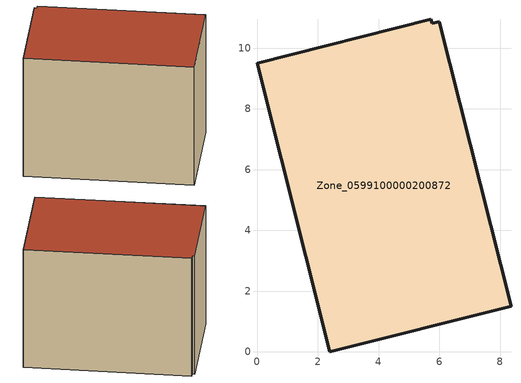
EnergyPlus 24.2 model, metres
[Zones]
Zone_0599100000200872
 floor ground (C_G): 5.77,10.82 6,10.87 8.36,1.5 2.39,0 0,9.51 5.73,10.96 z0
 wall outside (C_F): 2.39,0 8.36,1.5 6,10.87 5.77,10.82 5.73,10.96 0,9.51 2.39,0 z0:7.7
 roof outside (C_R): 6,10.87 5.77,10.82 5.73,10.96 0,9.51 2.39,0 8.36,1.5 z7.7
[BUILDING]
Pand.0599100000200872: North Axis=0; Terrain=City; Loads Convergence Tolerance Value=0.04; Temperature Convergence Tolerance Value=0.4; Solar Distribution=FullExterior; Maximum Number of Warmup Days=25; Minimum Number of Warmup Days=1
[Site:Location]
Rotterdam.The.Hague.AP_ZH_NLD Design_Conditions: Latitude=51.96; Longitude=4.45; Time Zone=1; Elevation=-4.5
[SITE:GROUNDTEMPERATURE:BUILDINGSURFACE]
18, 18, 18, 18, 18, 18, 18, 18, 18, 18, 18, 18
[MATERIAL] Thermal Absorptance=0.9; Solar Absorptance=0.7; Visible Absorptance=0.7
Name | Roughness | Thickness | Conductivity | Density | Specific Heat
G.TI.1965-1974 | MediumSmooth | 0.15 | 0.882353 | 540 | 1210
F.TI.1965-1974 | Rough | 0.3 | 0.697674 | 1920 | 840
R.TI.1965-1974 | MediumRough | 0.2 | 0.232558 | 1500 | 1000
[CONSTRUCTION]
C_G: G.TI.1965-1974
C_F: F.TI.1965-1974
C_R: R.TI.1965-1974
[ZONE]
Zone_0599100000200872: Type=1; Multiplier=1; Ceiling Height=Autocalculate; Volume=Autocalculate; Floor Area=autocalculate; Part of Total Floor Area=Yes
[ZONEINFILTRATION:DESIGNFLOWRATE]
Infil_Zone_0599100000200872: Zone or ZoneList or Space or SpaceList=Zone_0599100000200872; Schedule=AlwaysOn; Design Flow Rate Calculation Method=Flow/Area; Flow Rate per Floor Area=0.003; Constant Term Coefficient=1; Temperature Term Coefficient=0; Velocity Term Coefficient=0; Velocity Squared Term Coefficient=0
[HVACTEMPLATE:ZONE:IDEALLOADSAIRSYSTEM]
Zone_0599100000200872: Maximum Heating Supply Air Temperature=50; Minimum Cooling Supply Air Temperature=13; Maximum Heating Supply Air Humidity Ratio=0.0156; Minimum Cooling Supply Air Humidity Ratio=0.0077; Heating Limit=NoLimit; Cooling Limit=NoLimit; Dehumidification Control Type=ConstantSensibleHeatRatio; Cooling Sensible Heat Ratio=0.7; Dehumidification Setpoint=60; Humidification Control Type=None; Humidification Setpoint=30; Outdoor Air Method=None; Outdoor Air Flow Rate per Person=0.00944; Outdoor Air Flow Rate per Zone Floor Area=0; Outdoor Air Flow Rate per Zone=0; Demand Controlled Ventilation Type=None; Outdoor Air Economizer Type=NoEconomizer; Heat Recovery Type=None; Sensible Heat Recovery Effectiveness=0.7; Latent Heat Recovery Effectiveness=0.65
[ZONECONTROL:THERMOSTAT]
ThermostatControl_Zone_0599100000200872: Zone or ZoneList=Zone_0599100000200872; Control Type Schedule=DualSetpointControlType; Control 1=Thermostat_Zone_0599100000200872; Temperature Difference Between Cutout And Setpoint=0
[THERMOSTATSETPOINT:DUALSETPOINT]
Thermostat_Zone_0599100000200872: Heating Setpoint Temperature Schedule=HeatingSetpoint_Zone_0599100000200872; Cooling Setpoint Temperature Schedule=CoolingSetpoint_Zone_0599100000200872
[SCHEDULE:COMPACT]
HeatingSetpoint_Zone_0599100000200872: Through: 12/31, For: AllDays, Until: 24:00, 21
CoolingSetpoint_Zone_0599100000200872: Through: 12/31, For: AllDays, Until: 24:00, 24
DualSetpointControlType: Through: 12/31, For: AllDays, Until: 24:00, 4
AlwaysOn: Through: 12/31, For: AllDays, Until: 24:00, 1
